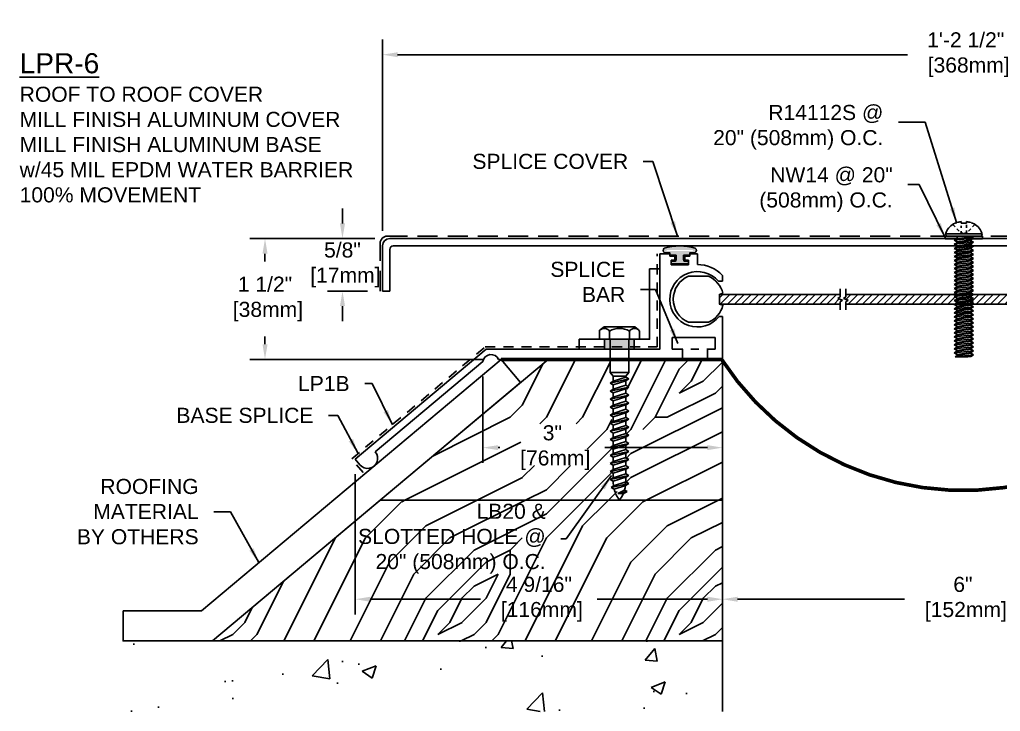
# Model space of a CAD drawing. Header units: inches. Extents: x -3.3 to 46.7, y 2.5 to 11.1.
# Drawn here: x -3.3 to 8.89, y 2.5 to 11.1 of the extents above; entities that cross this region are included whole.
import ezdxf

# ---------------------------------------------------------------- set-up
doc = ezdxf.new("R2010")
doc.units = ezdxf.units.IN
doc.header["$MEASUREMENT"] = 0
doc.linetypes.add('DASHED2', pattern=[0.375, 0.25, -0.125])
for name, color, linetype in [('ANCHORS', 4, 'Continuous'), ('CONDITIONS', 1, 'Continuous'), ('DIMENSIONS', 3, 'Continuous'), ('FILLERS', 2, 'Continuous'), ('METALS', 7, 'Continuous'), ('TEXT', 2, 'Continuous')]:
    doc.layers.add(name, color=color, linetype=linetype)
doc.styles.add('ARIAL', font='arial.ttf')
doc.dimstyles.new('Arial', dxfattribs={"dimtxt": 0.1875, "dimasz": 0.1875, "dimexe": 0.1875, "dimexo": 0.1875, "dimgap": 0.1875, "dimtad": 0, "dimtih": 1, "dimtoh": 1, "dimdec": 4, "dimzin": 3, "dimdsep": 46, "dimlunit": 4, "dimtxsty": 'ARIAL', "dimcen": 0.125, "dimadec": 0, "dimazin": 0, "dimtfac": 1, "dimtdec": 4, "dimtofl": 0, "dimtmove": 0, "dimatfit": 3, "dimfxl": 0, "dimfrac": 2, "dimtolj": 1, "dimtzin": 0, "dimarcsym": 0})
pattern_1 = [(0, (-1.4, 0.15), (3, 3), [0.15, -2.85]), (90, (-0.2, 1.2), (-3, 3), [0.3, -2.7]), (45, (-0.8, 0.9), (3e-16, 3), [0.2121, -0.6363, 0.2121, -0.4242, 1.485, -1.27294]), (45, (-1.55, 0), (3e-16, 3), [0.21213, -0.42426, 0.21213, -3.39412]), (45, (-0.5, 0.3), (3e-16, 3), [0.2121, -4.0305]), (45, (-0.2, 0.15), (3e-16, 3), [0.2121, -4.0305]), (45, (-0.65, 0.45), (3e-16, 3), [0.2121, -4.0305]), (45, (-0.8, 0.6), (3e-16, 3), [0.42426, -3.8184]), (45, (-0.05, 2.85), (3e-16, 3), [0.4243, -3.8184]), (45, (-1.1, 0.75), (3e-16, 3), [0.8485, -3.3941]), (45, (-1.25, 0.9), (3e-16, 3), [0.8485, -3.3941]), (45, (0.7, 1.8), (3e-16, 3), [0.8485, -3.3941]), (45, (-1.4, 1.2), (3e-16, 3), [0.6364, -3.60624]), (45, (-2, 1.65), (3e-16, 3), [0.6364, -3.60624]), (45, (-1.7, 1.35), (3e-16, 3), [0.6364, -3.60624]), (45, (0.25, 2.25), (3e-16, 3), [1.0607, -3.182]), (45, (-0.05, 2.4), (3e-16, 3), [1.06066, -3.182]), (45, (0.25, 1.65), (3e-16, 3), [1.4849, -2.7577]), (26.565, (-1.1, 0.45), (3, 1e-09), [0.3354, -6.3728]), (26.565, (-0.5, 1.35), (3, 1e-09), [0.3354, -6.3728]), (26.565, (-0.65, 1.05), (3, 1e-09), [0.3354, -6.3728]), (26.565, (-1.25, 0.15), (3, 1e-09), [0.6708, -6.0374]), (26.565, (-0.65, 1.5), (3, 1e-09), [1.00623, -5.702]), (26.565, (-0.95, 1.65), (3, 1e-09), [1.34164, -5.36656]), (26.565, (-1.25, 1.8), (3, 1e-09), [1.34164, -5.36656]), (26.565, (-1.7, 2.7), (3, 1e-09), [1.34164, -5.36656]), (26.565, (-1.7, 2.4), (3, 1e-09), [1.67705, -5.03115]), (26.565, (-1.55, 2.1), (3, 1e-09), [1.67705, -5.03115]), (63.435, (-0.5, 0.9), (2e-10, 3), [0.3354, -6.3728]), (63.435, (-0.95, 0.6), (2e-10, 3), [0.3354, -6.3728]), (63.435, (-1.4, 0.15), (2e-10, 3), [0.6708, -6.0374]), (63.435, (-0.5, 0.6), (2e-10, 3), [0.6708, -6.0374]), (63.435, (-1.7, 0), (2e-10, 3), [1.00623, -5.702]), (63.435, (-2, 0), (2e-10, 3), [1.34164, -5.36656]), (63.435, (0.7, 0.15), (2e-10, 3), [1.34164, -5.36656]), (63.435, (-0.35, 0.45), (2e-10, 3), [1.34164, -5.36656]), (63.435, (0.25, 0.15), (2e-10, 3), [1.67705, -5.03115]), (63.435, (-0.05, 0.3), (2e-10, 3), [1.67705, -5.03115])]

# ---------------------------------------------------------------- blocks, each defined once
blk = doc.blocks.new('*D0')
at = {"layer": 'Defpoints', "color": 0}
for p in [(1.304, 8.374), (-0.247, 6.872), (2.657, 6.872)]:
    blk.add_point(p, dxfattribs=at)
at = {"layer": 'DIMENSIONS', "color": 0, "lineweight": -2}
for p, q in [((1.117, 8.374), (-0.434, 8.374)), ((-0.247, 8.186), (-0.247, 8.088)), ((-0.247, 7.06), (-0.247, 7.157)), ((2.47, 6.872), (-0.434, 6.872))]:
    blk.add_line(p, q, dxfattribs=at)
at = {"layer": 'DIMENSIONS', "color": 0}
for points in [[(-0.278, 8.186), (-0.215, 8.186), (-0.247, 8.374)], [(-0.278, 7.06), (-0.215, 7.06), (-0.247, 6.872)]]:
    blk.add_solid(points, dxfattribs=at)
at = {"layer": 'DIMENSIONS', "color": 0, "insert": (-0.247, 7.622), "char_height": 0.1875, "attachment_point": 5, "style": 'ARIAL'}
blk.add_mtext('\\A1;1 1/2"\\P [38mm]', dxfattribs=at)
blk = doc.blocks.new('*D1')
at = {"layer": 'Defpoints', "color": 0}
for p in [(1.304, 8.374), (0.716, 7.721), (1.214, 7.721)]:
    blk.add_point(p, dxfattribs=at)
at = {"layer": 'DIMENSIONS', "color": 0, "lineweight": -2}
for p, q in [((0.716, 8.561), (0.716, 8.749)), ((1.117, 8.374), (0.529, 8.374)), ((1.027, 7.721), (0.529, 7.721)), ((0.716, 7.534), (0.716, 7.346))]:
    blk.add_line(p, q, dxfattribs=at)
at = {"layer": 'DIMENSIONS', "color": 0}
for points in [[(0.685, 8.561), (0.748, 8.561), (0.716, 8.374)], [(0.685, 7.534), (0.748, 7.534), (0.716, 7.721)]]:
    blk.add_solid(points, dxfattribs=at)
at = {"layer": 'DIMENSIONS', "color": 0, "insert": (0.716, 8.047), "char_height": 0.1875, "attachment_point": 5, "style": 'ARIAL'}
blk.add_mtext('\\A1;5/8"\\P [17mm]', dxfattribs=at)
blk = doc.blocks.new('*D2')
at = {"layer": 'Defpoints', "color": 0}
for p in [(11.441, 3.891), (5.441, 3.54), (11.441, 3.54)]:
    blk.add_point(p, dxfattribs=at)
at = {"layer": 'DIMENSIONS', "color": 0, "lineweight": -2}
for p, q in [((5.441, 3.728), (5.441, 4.078)), ((11.441, 3.728), (11.441, 4.078)), ((5.628, 3.891), (7.704, 3.891)), ((11.253, 3.891), (9.154, 3.891))]:
    blk.add_line(p, q, dxfattribs=at)
at = {"layer": 'DIMENSIONS', "color": 0}
for points in [[(5.628, 3.922), (5.628, 3.859), (5.441, 3.891)], [(11.253, 3.922), (11.253, 3.859), (11.441, 3.891)]]:
    blk.add_solid(points, dxfattribs=at)
at = {"layer": 'DIMENSIONS', "color": 0, "insert": (8.429, 3.891), "char_height": 0.1875, "attachment_point": 5, "style": 'ARIAL'}
blk.add_mtext('\\A1;6"\\P [152mm]', dxfattribs=at)
blk = doc.blocks.new('NW14')
blk.add_hatch(color=256).paths.add_polyline_path([(0.2325, -0.03), (0.2325, 0), (-0.2325, 0), (-0.2325, -0.03)])
blk.add_lwpolyline([(-0.2325, -0.03), (0.2325, -0.03), (0.2325, 0), (-0.2325, 0)], close=True)
blk = doc.blocks.new('LB20')
for p, q in [((-0.19, 0.156), (-0.238, 0.116)), ((-0.19, 0.156), (0.19, 0.156)), ((0.19, 0.156), (0.238, 0.116)), ((-0.25, 0.102), (-0.25, 0)), ((-0.25, 0), (0.25, 0)), ((-0.125, 0), (-0.125, 0.102)), ((-0.117, -0.412), (-0.117, 0)), ((0.117, -0.412), (0.117, 0)), ((0.125, 0), (0.125, 0.102)), ((0.25, 0.102), (0.25, 0)), ((-0.078, -0.458), (-0.117, -0.412)), ((0.117, -0.412), (-0.117, -0.412)), ((-0.078, -0.521), (-0.078, -0.458)), ((-0.078, -0.458), (0.078, -0.458)), ((-0.078, -0.521), (0.078, -0.471)), ((0.078, -0.458), (0.117, -0.412)), ((0.078, -0.471), (0.078, -0.458)), ((0.117, -0.494), (0.078, -0.471)), ((0.117, -0.494), (-0.117, -0.544)), ((-0.117, -0.544), (-0.078, -0.521)), ((-0.117, -0.544), (-0.078, -0.566)), ((0.117, -0.594), (-0.117, -0.644)), ((-0.078, -0.566), (0.078, -0.516)), ((-0.078, -0.621), (-0.078, -0.566)), ((-0.078, -0.621), (0.078, -0.571)), ((0.117, -0.494), (0.078, -0.516)), ((0.078, -0.571), (0.078, -0.516)), ((0.117, -0.594), (0.078, -0.571)), ((0.117, -0.594), (0.078, -0.616)), ((-0.117, -0.644), (-0.078, -0.621)), ((-0.117, -0.644), (-0.078, -0.666)), ((0.117, -0.694), (-0.117, -0.744)), ((-0.117, -0.744), (-0.078, -0.721)), ((-0.078, -0.666), (0.078, -0.616)), ((-0.078, -0.721), (-0.078, -0.666)), ((-0.078, -0.721), (0.078, -0.671)), ((-0.078, -0.766), (0.078, -0.716)), ((0.078, -0.671), (0.078, -0.616)), ((0.117, -0.694), (0.078, -0.671)), ((0.117, -0.694), (0.078, -0.716)), ((0.078, -0.771), (0.078, -0.716)), ((-0.117, -0.744), (-0.078, -0.766)), ((0.117, -0.794), (-0.117, -0.844)), ((-0.117, -0.844), (-0.078, -0.821)), ((-0.117, -0.844), (-0.078, -0.866)), ((-0.078, -0.821), (-0.078, -0.766)), ((-0.078, -0.821), (0.078, -0.771)), ((-0.078, -0.866), (0.078, -0.816)), ((0.117, -0.794), (0.078, -0.771)), ((0.117, -0.794), (0.078, -0.816)), ((0.078, -0.871), (0.078, -0.816)), ((0.117, -0.894), (-0.117, -0.944)), ((-0.117, -0.944), (-0.078, -0.921)), ((-0.117, -0.944), (-0.078, -0.966)), ((-0.078, -0.921), (-0.078, -0.866)), ((-0.078, -0.921), (0.078, -0.871)), ((-0.078, -0.966), (0.078, -0.916)), ((-0.078, -1.021), (-0.078, -0.966)), ((-0.078, -1.021), (0.078, -0.971)), ((0.117, -0.894), (0.078, -0.871)), ((0.117, -0.894), (0.078, -0.916)), ((0.078, -0.971), (0.078, -0.916)), ((0.117, -0.994), (0.078, -0.971)), ((0.117, -0.994), (-0.117, -1.044)), ((-0.117, -1.044), (-0.078, -1.021)), ((-0.117, -1.044), (-0.078, -1.066)), ((0.117, -1.094), (-0.117, -1.144)), ((-0.078, -1.066), (0.078, -1.016)), ((-0.078, -1.121), (-0.078, -1.066)), ((-0.078, -1.121), (0.078, -1.071)), ((0.117, -0.994), (0.078, -1.016)), ((0.078, -1.071), (0.078, -1.016)), ((0.117, -1.094), (0.078, -1.071)), ((0.117, -1.094), (0.078, -1.116)), ((-0.117, -1.144), (-0.078, -1.121)), ((-0.117, -1.144), (-0.078, -1.166)), ((0.117, -1.194), (-0.117, -1.244)), ((-0.078, -1.166), (0.078, -1.116)), ((-0.078, -1.221), (-0.078, -1.166)), ((-0.078, -1.221), (0.078, -1.171)), ((-0.078, -1.266), (0.078, -1.216)), ((0.078, -1.171), (0.078, -1.116)), ((0.117, -1.194), (0.078, -1.171)), ((0.117, -1.194), (0.078, -1.216)), ((0.078, -1.271), (0.078, -1.216)), ((-0.117, -1.244), (-0.078, -1.221)), ((-0.117, -1.244), (-0.078, -1.266)), ((0.117, -1.294), (-0.117, -1.344)), ((-0.117, -1.344), (-0.078, -1.321)), ((-0.078, -1.321), (-0.078, -1.266)), ((-0.078, -1.321), (0.078, -1.271)), ((-0.078, -1.366), (0.078, -1.316)), ((0.117, -1.294), (0.078, -1.271)), ((0.117, -1.294), (0.078, -1.316)), ((0.078, -1.371), (0.078, -1.316)), ((-0.117, -1.344), (-0.078, -1.366)), ((0.117, -1.394), (-0.117, -1.444)), ((-0.117, -1.444), (-0.078, -1.421)), ((-0.117, -1.444), (-0.078, -1.466)), ((-0.078, -1.421), (-0.078, -1.366)), ((-0.078, -1.421), (0.078, -1.371)), ((-0.078, -1.466), (0.078, -1.416)), ((0.117, -1.394), (0.078, -1.371)), ((0.117, -1.394), (0.078, -1.416)), ((0.078, -1.471), (0.078, -1.416)), ((0.117, -1.494), (-0.117, -1.544)), ((-0.117, -1.544), (-0.078, -1.521)), ((-0.117, -1.544), (-0.078, -1.566)), ((-0.078, -1.521), (-0.078, -1.466)), ((-0.078, -1.521), (0.078, -1.471)), ((-0.078, -1.566), (0.078, -1.516)), ((-0.078, -1.621), (-0.078, -1.566)), ((-0.078, -1.621), (0.078, -1.571)), ((0.117, -1.494), (0.078, -1.471)), ((0.117, -1.494), (0.078, -1.516)), ((0.078, -1.571), (0.078, -1.516)), ((0.117, -1.594), (0.078, -1.571)), ((0.117, -1.594), (-0.117, -1.644)), ((-0.117, -1.644), (-0.078, -1.621)), ((-0.117, -1.644), (-0.078, -1.666)), ((0.117, -1.694), (-0.117, -1.744)), ((-0.078, -1.666), (0.078, -1.616)), ((-0.078, -1.721), (-0.078, -1.666)), ((-0.078, -1.721), (0.078, -1.671)), ((0.117, -1.594), (0.078, -1.616)), ((0.078, -1.671), (0.078, -1.616)), ((0.117, -1.694), (0.078, -1.671)), ((0.117, -1.694), (0.078, -1.716)), ((-0.117, -1.744), (-0.078, -1.721)), ((-0.117, -1.744), (-0.078, -1.766)), ((0.117, -1.794), (-0.105, -1.844)), ((-0.105, -1.844), (-0.074, -1.823)), ((-0.078, -1.766), (0.078, -1.716)), ((-0.074, -1.823), (0.078, -1.771)), ((-0.066, -1.862), (0.075, -1.817)), ((0.117, -1.794), (0.075, -1.817)), ((0.078, -1.766), (0.078, -1.716)), ((0.117, -1.794), (0.078, -1.771)), ((-0.105, -1.844), (-0.066, -1.862)), ((-0.022, -1.918), (0.063, -1.874)), ((0.096, -1.893), (-0.022, -1.918)), ((-0.022, -1.918), (0.047, -1.92)), ((0.096, -1.893), (0.047, -1.92)), ((0.096, -1.893), (0.063, -1.874))]:
    blk.add_line(p, q)
for centre, radius, start, end in [((-0.188, 0.057), 0.077, 35.7751, 144.2249), ((0, -0.126), 0.26, 61.2813, 118.7187), ((0.187, 0.057), 0.077, 35.7751, 144.2249), ((0.311, -1.766), 0.389, 180, 188.3837), ((-0.311, -1.766), 0.389, 343.9655, 352.4485), ((-0.311, -1.766), 0.389, 359.2771, 0), ((0.311, -1.766), 0.389, 194.3207, 216.9667), ((-0.311, -1.766), 0.389, 323.0333, 336.7752)]:
    blk.add_arc(centre, radius, start, end)
blk = doc.blocks.new('A$CD336')
for p, q in [((3.921, 2.673), (3.796, 2.673)), ((3.796, 2.673), (3.796, 1.485)), ((3.921, 2.673), (3.921, 2.642)), ((3.983, 2.642), (3.921, 2.642)), ((3.983, 2.595), (3.937, 2.595)), ((3.937, 2.595), (3.937, 2.533)), ((3.983, 2.642), (3.983, 2.595)), ((4.108, 2.642), (4.108, 2.595)), ((4.171, 2.642), (4.108, 2.642)), ((4.155, 2.595), (4.108, 2.595)), ((4.155, 2.595), (4.155, 2.533)), ((4.171, 2.673), (4.171, 2.642)), ((4.265, 2.673), (4.171, 2.673)), ((4.265, 2.538), (4.265, 2.673)), ((4.155, 2.533), (3.937, 2.533)), ((4.527, 2.33), (4.577, 2.33)), ((4.577, 2.33), (4.577, 2.404)), ((4.534, 1.893), (4.577, 1.893)), ((4.577, 1.36), (4.577, 1.893)), ((3.953, 1.485), (3.953, 1.63)), ((3.953, 1.63), (4.484, 1.63)), ((4.484, 1.485), (4.484, 1.63)), ((0.011, 0.119), (1.639, 1.485)), ((1.639, 1.485), (3.796, 1.485)), ((3.953, 1.485), (4.078, 1.485)), ((4.078, 1.36), (4.078, 1.485)), ((4.389, 1.485), (4.484, 1.485)), ((4.389, 1.36), (4.389, 1.485)), ((1.794, 1.36), (4.078, 1.36)), ((4.389, 1.36), (4.577, 1.36)), ((0.26, 0.21), (1.598, 1.333)), ((0.011, 0.119), (0.069, 0.05))]:
    blk.add_line(p, q)
for centre, radius, start, end in [((4.265, 2.107), 0.344, 40.4102, 321.5309), ((4.265, 2.107), 0.431, 43.6228, 90), ((1.7, 1.317), 0.103, 24.6753, 170.7749), ((0.165, 0.13), 0.125, 220, 40)]:
    blk.add_arc(centre, radius, start, end)
blk = doc.blocks.new('LP1B')
blk.add_blockref('A$CD336', (-4.265, -2.107))
blk = doc.blocks.new('SA18')
blk.add_lwpolyline([(-1, 0.125), (-0.125, 0.125), (-0.125, 1), (0, 1), (0, 0), (-1, 0)], close=True)
blk = doc.blocks.new('*D8')
at = {"layer": 'Defpoints', "color": 0}
for p in [(0.875, 5.631), (5.441, 4.21), (5.441, 3.891)]:
    blk.add_point(p, dxfattribs=at)
at = {"layer": 'DIMENSIONS', "color": 0, "lineweight": -2}
for p, q in [((0.875, 5.444), (0.875, 3.703)), ((5.441, 4.022), (5.441, 3.703)), ((1.062, 3.891), (2.433, 3.891)), ((5.253, 3.891), (3.883, 3.891))]:
    blk.add_line(p, q, dxfattribs=at)
at = {"layer": 'DIMENSIONS', "color": 0}
for points in [[(1.062, 3.922), (1.062, 3.859), (0.875, 3.891)], [(5.253, 3.922), (5.253, 3.859), (5.441, 3.891)]]:
    blk.add_solid(points, dxfattribs=at)
at = {"layer": 'DIMENSIONS', "color": 0, "insert": (3.158, 3.891), "char_height": 0.1875, "attachment_point": 5, "style": 'ARIAL'}
blk.add_mtext('\\A1;4 9/16"\\P [116mm]', dxfattribs=at)
blk = doc.blocks.new('*D11')
at = {"layer": 'Defpoints', "color": 0}
for p in [(2.462, 6.846), (5.441, 6.872), (5.441, 5.775)]:
    blk.add_point(p, dxfattribs=at)
at = {"layer": 'DIMENSIONS', "color": 0, "lineweight": -2}
for p, q in [((2.462, 6.658), (2.462, 5.588)), ((5.441, 6.685), (5.441, 5.588)), ((2.65, 5.775), (2.673, 5.775)), ((5.253, 5.775), (3.977, 5.775))]:
    blk.add_line(p, q, dxfattribs=at)
at = {"layer": 'DIMENSIONS', "color": 0}
for points in [[(2.65, 5.806), (2.65, 5.744), (2.462, 5.775)], [(5.253, 5.806), (5.253, 5.744), (5.441, 5.775)]]:
    blk.add_solid(points, dxfattribs=at)
at = {"layer": 'DIMENSIONS', "color": 0, "insert": (3.325, 5.775), "char_height": 0.1875, "attachment_point": 5, "style": 'ARIAL'}
blk.add_mtext('\\A1;3"\\P [76mm]', dxfattribs=at)
blk = doc.blocks.new('V3RforCM')
h = blk.add_hatch(color=256)
h.paths.add_polyline_path([(6.209, 8.255, 0.579646), (6.213, 8.198), (6.276, 8.198), (6.276, 8.167), (6.355, 8.167), (6.355, 8.12), (6.349, 8.094), (6.294, 8.094), (6.294, 8.059), (6.509, 8.059), (6.509, 8.094), (6.454, 8.094), (6.448, 8.12), (6.448, 8.167), (6.526, 8.167), (6.526, 8.198), (6.59, 8.198, 0.579646), (6.594, 8.255, 0.144656)])
edge = h.paths.add_edge_path(flags=16)
edge.add_spline(control_points=[(6.246, 8.22), (6.245, 8.22), (6.2, 8.241), (6.298, 8.232), (6.401, 8.233)], knot_values=[0.028497, 0.028497, 0.028497, 0.028497, 0.032831, 0.201023, 0.201023, 0.201023, 0.201023], degree=3, periodic=0)
edge.add_spline(control_points=[(6.401, 8.233), (6.505, 8.232), (6.603, 8.241), (6.558, 8.22), (6.557, 8.22)], knot_values=[0.028497, 0.028497, 0.028497, 0.028497, 0.196688, 0.201023, 0.201023, 0.201023, 0.201023], degree=3, periodic=0)
edge.add_line((6.557, 8.22), (6.246, 8.22))
blk.add_lwpolyline([(6.594, 8.255, 0.144656), (6.209, 8.255, 0.579646), (6.213, 8.198), (6.276, 8.198), (6.276, 8.167), (6.355, 8.167), (6.355, 8.12), (6.349, 8.094), (6.294, 8.094), (6.294, 8.059), (6.509, 8.059), (6.509, 8.094), (6.454, 8.094), (6.448, 8.12), (6.448, 8.167), (6.526, 8.167), (6.526, 8.198), (6.59, 8.198, 0.579646)], format="xyb", close=True)
blk = doc.blocks.new('*D13')
at = {"layer": 'Defpoints', "color": 0}
for p in [(15.714, 10.659), (1.214, 8.284), (15.714, 8.284)]:
    blk.add_point(p, dxfattribs=at)
at = {"layer": 'DIMENSIONS', "color": 0, "lineweight": -2}
for p, q in [((1.214, 8.471), (1.214, 10.847)), ((15.714, 8.471), (15.714, 10.847)), ((1.402, 10.659), (7.739, 10.659)), ((15.527, 10.659), (9.189, 10.659))]:
    blk.add_line(p, q, dxfattribs=at)
at = {"layer": 'DIMENSIONS', "color": 0}
for points in [[(1.402, 10.69), (1.402, 10.628), (1.214, 10.659)], [(15.527, 10.69), (15.527, 10.628), (15.714, 10.659)]]:
    blk.add_solid(points, dxfattribs=at)
at = {"layer": 'DIMENSIONS', "color": 0, "insert": (8.464, 10.659), "char_height": 0.1875, "attachment_point": 5, "style": 'ARIAL'}
blk.add_mtext('\\A1;1\'-2 1/2"\\P [368mm]', dxfattribs=at)
blk = doc.blocks.new('SB14')
h = blk.add_hatch()
h.set_pattern_fill('ANSI31', color=256, scale=0.5, style=0)
h.set_pattern_definition([(45, (-7.127145, -14.1733), (-0.04419417, 0.04419417), [])])
h.paths.add_polyline_path([(6.805, -0.06), (6.805, 0.06), (4.919, 0.06), (4.919, 0.03), (4.89, 0.011), (4.947, -0.011), (4.919, -0.03), (4.919, -0.06)])
h.paths.add_polyline_path([(4.849, -0.06), (4.849, -0.03), (4.877, -0.011), (4.82, 0.011), (4.849, 0.03), (4.849, 0.06), (1.832, 0.06), (1.832, 0.03), (1.803, 0.011), (1.86, -0.011), (1.832, -0.03), (1.832, -0.06)])
h.paths.add_polyline_path([(1.762, -0.06), (1.762, -0.03), (1.79, -0.011), (1.733, 0.011), (1.762, 0.03), (1.762, 0.06), (0.262, 0.06), (0.262, -0.06)])
for p, q in [((1.762, 0.13), (1.762, 0.03)), ((1.832, 0.13), (1.832, 0.03)), ((4.849, 0.13), (4.849, 0.03)), ((4.919, 0.13), (4.919, 0.03)), ((1.762, 0.03), (1.733, 0.011)), ((1.79, -0.011), (1.733, 0.011)), ((1.832, 0.03), (1.803, 0.011)), ((1.86, -0.011), (1.803, 0.011)), ((4.849, 0.03), (4.82, 0.011)), ((4.877, -0.011), (4.82, 0.011)), ((4.919, 0.03), (4.89, 0.011)), ((4.947, -0.011), (4.89, 0.011)), ((1.762, -0.03), (1.79, -0.011)), ((1.762, -0.03), (1.762, -0.13)), ((1.832, -0.03), (1.86, -0.011)), ((1.832, -0.03), (1.832, -0.13)), ((4.849, -0.03), (4.877, -0.011)), ((4.849, -0.03), (4.849, -0.13)), ((4.919, -0.03), (4.947, -0.011)), ((4.919, -0.03), (4.919, -0.13))]:
    blk.add_line(p, q)
for points in [[(0.304, 0.074, 0.233897), (0.125, 0.286), (-0.125, 0.286, 0.654654), (-0.125, -0.286), (0.125, -0.286, 0.233897), (0.304, -0.074), (0.262, -0.06), (0.262, 0.06)], [(6.805, 0.074), (6.296, 0.074, -0.233897), (6.475, 0.286), (6.725, 0.286, -0.654654), (6.725, -0.286), (6.475, -0.286, -0.233897), (6.296, -0.074), (6.805, -0.074)]]:
    blk.add_lwpolyline(points, format="xyb", close=True)
for points in [[(0.262, 0.06), (1.762, 0.06)], [(1.832, 0.06), (4.849, 0.06)], [(4.919, 0.06), (6.805, 0.06), (6.805, -0.06), (4.919, -0.06)], [(1.762, -0.06), (0.262, -0.06)], [(4.849, -0.06), (1.832, -0.06)]]:
    blk.add_lwpolyline(points)
blk = doc.blocks.new('R14112')
for p, q in [((-0.109, 0.116), (-0.133, 0.141)), ((-0.034, 0.161), (-0.034, 0.182)), ((-0.034, 0.161), (0.034, 0.161)), ((-0.034, 0.103), (-0.034, 0.131)), ((0.034, 0.161), (0.034, 0.182)), ((0.034, 0.106), (0.034, 0.142)), ((0.109, 0.116), (0.133, 0.141)), ((-0.226, 0.031), (0.226, 0.031)), ((-0.226, 0.031), (-0.22, 0)), ((-0.22, 0), (0.22, 0)), ((-0.057, 0.062), (-0.086, 0.092)), ((-0.085, 0), (-0.085, -0.03)), ((-0.034, 0.038), (-0.042, 0.046)), ((-0.034, 0.038), (-0.034, 0.065)), ((-0.034, 0.038), (-0.01, 0.038)), ((0.01, 0.038), (0.034, 0.038)), ((0.034, 0.038), (0.034, 0.073)), ((0.034, 0.038), (0.042, 0.046)), ((0.057, 0.062), (0.086, 0.092)), ((0.085, 0), (0.085, -0.005)), ((0.226, 0.031), (0.22, 0)), ((-0.119, -0.05), (0.119, -0.025)), ((-0.119, -0.05), (-0.085, -0.03)), ((-0.119, -0.05), (-0.085, -0.07)), ((-0.119, -0.1), (0.119, -0.075)), ((-0.119, -0.1), (-0.085, -0.08)), ((-0.119, -0.1), (-0.085, -0.12)), ((-0.085, -0.03), (0.085, -0.005)), ((-0.085, -0.07), (0.085, -0.045)), ((-0.085, -0.08), (0.085, -0.055)), ((-0.085, -0.07), (-0.085, -0.08)), ((-0.085, -0.12), (0.085, -0.095)), ((-0.085, -0.13), (0.085, -0.105)), ((-0.085, -0.12), (-0.085, -0.13)), ((0.119, -0.025), (0.085, -0.005)), ((0.119, -0.025), (0.085, -0.045)), ((0.085, -0.045), (0.085, -0.055)), ((0.119, -0.075), (0.085, -0.055)), ((0.119, -0.075), (0.085, -0.095)), ((0.085, -0.095), (0.085, -0.105)), ((0.119, -0.125), (0.085, -0.105)), ((-0.119, -0.15), (0.119, -0.125)), ((-0.119, -0.15), (-0.085, -0.13)), ((-0.119, -0.15), (-0.085, -0.17)), ((-0.119, -0.2), (0.119, -0.175)), ((-0.119, -0.2), (-0.085, -0.18)), ((-0.119, -0.2), (-0.085, -0.22)), ((-0.119, -0.25), (0.119, -0.225)), ((-0.119, -0.25), (-0.085, -0.23)), ((-0.085, -0.17), (0.085, -0.145)), ((-0.085, -0.18), (0.085, -0.155)), ((-0.085, -0.17), (-0.085, -0.18)), ((-0.085, -0.22), (0.085, -0.195)), ((-0.085, -0.23), (0.085, -0.205)), ((-0.085, -0.22), (-0.085, -0.23)), ((0.119, -0.125), (0.085, -0.145)), ((0.085, -0.145), (0.085, -0.155)), ((0.119, -0.175), (0.085, -0.155)), ((0.119, -0.175), (0.085, -0.195)), ((0.085, -0.195), (0.085, -0.205)), ((0.119, -0.225), (0.085, -0.205)), ((0.119, -0.225), (0.085, -0.245)), ((-0.119, -0.25), (-0.085, -0.27)), ((-0.119, -0.3), (0.119, -0.275)), ((-0.119, -0.3), (-0.085, -0.28)), ((-0.119, -0.3), (-0.085, -0.32)), ((-0.119, -0.35), (0.119, -0.325)), ((-0.119, -0.35), (-0.085, -0.33)), ((-0.119, -0.35), (-0.085, -0.37)), ((-0.085, -0.27), (0.085, -0.245)), ((-0.085, -0.28), (0.085, -0.255)), ((-0.085, -0.27), (-0.085, -0.28)), ((-0.085, -0.32), (0.085, -0.295)), ((-0.085, -0.33), (0.085, -0.305)), ((-0.085, -0.32), (-0.085, -0.33)), ((-0.085, -0.37), (0.085, -0.345)), ((-0.085, -0.38), (0.085, -0.355)), ((0.085, -0.245), (0.085, -0.255)), ((0.119, -0.275), (0.085, -0.255)), ((0.119, -0.275), (0.085, -0.295)), ((0.085, -0.295), (0.085, -0.305)), ((0.119, -0.325), (0.085, -0.305)), ((0.119, -0.325), (0.085, -0.345)), ((0.085, -0.345), (0.085, -0.355)), ((0.119, -0.375), (0.085, -0.355)), ((-0.119, -0.4), (0.119, -0.375)), ((-0.119, -0.4), (-0.085, -0.38)), ((-0.119, -0.4), (-0.085, -0.42)), ((-0.119, -0.45), (0.119, -0.425)), ((-0.119, -0.45), (-0.085, -0.43)), ((-0.119, -0.45), (-0.085, -0.47)), ((-0.119, -0.5), (0.119, -0.475)), ((-0.119, -0.5), (-0.085, -0.48)), ((-0.085, -0.37), (-0.085, -0.38)), ((-0.085, -0.42), (0.085, -0.395)), ((-0.085, -0.43), (0.085, -0.405)), ((-0.085, -0.42), (-0.085, -0.43)), ((-0.085, -0.47), (0.085, -0.445)), ((-0.085, -0.48), (0.085, -0.455)), ((-0.085, -0.47), (-0.085, -0.48)), ((0.119, -0.375), (0.085, -0.395)), ((0.085, -0.395), (0.085, -0.405)), ((0.119, -0.425), (0.085, -0.405)), ((0.119, -0.425), (0.085, -0.445)), ((0.085, -0.445), (0.085, -0.455)), ((0.119, -0.475), (0.085, -0.455)), ((0.119, -0.475), (0.085, -0.495)), ((-0.119, -0.5), (-0.085, -0.52)), ((-0.119, -0.55), (0.119, -0.525)), ((-0.119, -0.55), (-0.085, -0.53)), ((-0.119, -0.55), (-0.085, -0.57)), ((-0.119, -0.6), (0.119, -0.575)), ((-0.119, -0.6), (-0.085, -0.58)), ((-0.119, -0.6), (-0.085, -0.62)), ((-0.085, -0.52), (0.085, -0.495)), ((-0.085, -0.53), (0.085, -0.505)), ((-0.085, -0.52), (-0.085, -0.53)), ((-0.085, -0.57), (0.085, -0.545)), ((-0.085, -0.58), (0.085, -0.555)), ((-0.085, -0.57), (-0.085, -0.58)), ((-0.085, -0.62), (0.085, -0.595)), ((-0.085, -0.63), (0.085, -0.605)), ((0.085, -0.495), (0.085, -0.505)), ((0.119, -0.525), (0.085, -0.505)), ((0.119, -0.525), (0.085, -0.545)), ((0.085, -0.545), (0.085, -0.555)), ((0.119, -0.575), (0.085, -0.555)), ((0.119, -0.575), (0.085, -0.595)), ((0.085, -0.595), (0.085, -0.605)), ((0.119, -0.625), (0.085, -0.605)), ((-0.119, -0.65), (0.119, -0.625)), ((-0.119, -0.65), (-0.085, -0.63)), ((-0.119, -0.65), (-0.085, -0.67)), ((-0.119, -0.7), (0.119, -0.675)), ((-0.119, -0.7), (-0.085, -0.68)), ((-0.119, -0.7), (-0.085, -0.72)), ((-0.119, -0.75), (0.119, -0.725)), ((-0.119, -0.75), (-0.085, -0.73)), ((-0.085, -0.62), (-0.085, -0.63)), ((-0.085, -0.67), (0.085, -0.645)), ((-0.085, -0.68), (0.085, -0.655)), ((-0.085, -0.67), (-0.085, -0.68)), ((-0.085, -0.72), (0.085, -0.695)), ((-0.085, -0.73), (0.085, -0.705)), ((-0.085, -0.72), (-0.085, -0.73)), ((0.119, -0.625), (0.085, -0.645)), ((0.085, -0.645), (0.085, -0.655)), ((0.119, -0.675), (0.085, -0.655)), ((0.119, -0.675), (0.085, -0.695)), ((0.085, -0.695), (0.085, -0.705)), ((0.119, -0.725), (0.085, -0.705)), ((0.119, -0.725), (0.085, -0.745)), ((-0.119, -0.75), (-0.085, -0.77)), ((-0.119, -0.8), (0.119, -0.775)), ((-0.119, -0.8), (-0.085, -0.78)), ((-0.119, -0.8), (-0.085, -0.82)), ((-0.119, -0.85), (0.119, -0.825)), ((-0.119, -0.85), (-0.085, -0.83)), ((-0.119, -0.85), (-0.085, -0.87)), ((-0.085, -0.77), (0.085, -0.745)), ((-0.085, -0.78), (0.085, -0.755)), ((-0.085, -0.77), (-0.085, -0.78)), ((-0.085, -0.82), (0.085, -0.795)), ((-0.085, -0.83), (0.085, -0.805)), ((-0.085, -0.82), (-0.085, -0.83)), ((-0.085, -0.87), (0.085, -0.845)), ((0.085, -0.745), (0.085, -0.755)), ((0.119, -0.775), (0.085, -0.755)), ((0.119, -0.775), (0.085, -0.795)), ((0.085, -0.795), (0.085, -0.805)), ((0.119, -0.825), (0.085, -0.805)), ((0.119, -0.825), (0.085, -0.845)), ((0.085, -0.845), (0.085, -0.855)), ((-0.119, -0.9), (0.119, -0.875)), ((-0.119, -0.9), (-0.085, -0.88)), ((-0.119, -0.9), (-0.085, -0.92)), ((-0.119, -0.95), (0.119, -0.925)), ((-0.119, -0.95), (-0.085, -0.93)), ((-0.119, -0.95), (-0.085, -0.97)), ((-0.119, -1), (0.119, -0.975)), ((-0.085, -0.88), (0.085, -0.855)), ((-0.085, -0.87), (-0.085, -0.88)), ((-0.085, -0.92), (0.085, -0.895)), ((-0.085, -0.93), (0.085, -0.905)), ((-0.085, -0.92), (-0.085, -0.93)), ((-0.085, -0.97), (0.085, -0.945)), ((-0.085, -0.98), (0.085, -0.955)), ((-0.085, -0.97), (-0.085, -0.98)), ((0.119, -0.875), (0.085, -0.855)), ((0.119, -0.875), (0.085, -0.895)), ((0.085, -0.895), (0.085, -0.905)), ((0.119, -0.925), (0.085, -0.905)), ((0.119, -0.925), (0.085, -0.945)), ((0.085, -0.945), (0.085, -0.955)), ((0.119, -0.975), (0.085, -0.955)), ((0.119, -0.975), (0.085, -0.995)), ((-0.119, -1), (-0.085, -0.98)), ((-0.119, -1), (-0.085, -1.02)), ((-0.119, -1.05), (0.119, -1.025)), ((-0.119, -1.05), (-0.085, -1.03)), ((-0.119, -1.05), (-0.085, -1.07)), ((-0.119, -1.1), (0.119, -1.075)), ((-0.119, -1.1), (-0.085, -1.08)), ((-0.085, -1.02), (0.085, -0.995)), ((-0.085, -1.03), (0.085, -1.005)), ((-0.085, -1.02), (-0.085, -1.03)), ((-0.085, -1.07), (0.085, -1.045)), ((-0.085, -1.08), (0.085, -1.055)), ((-0.085, -1.07), (-0.085, -1.08)), ((-0.085, -1.12), (0.085, -1.095)), ((0.085, -0.995), (0.085, -1.005)), ((0.119, -1.025), (0.085, -1.005)), ((0.119, -1.025), (0.085, -1.045)), ((0.085, -1.045), (0.085, -1.055)), ((0.119, -1.075), (0.085, -1.055)), ((0.119, -1.075), (0.085, -1.095)), ((0.085, -1.095), (0.085, -1.105)), ((-0.119, -1.1), (-0.085, -1.12)), ((-0.119, -1.15), (0.119, -1.125)), ((-0.119, -1.15), (-0.085, -1.13)), ((-0.119, -1.15), (-0.085, -1.17)), ((-0.119, -1.2), (0.119, -1.175)), ((-0.119, -1.2), (-0.085, -1.18)), ((-0.119, -1.2), (-0.085, -1.22)), ((-0.085, -1.13), (0.085, -1.105)), ((-0.085, -1.12), (-0.085, -1.13)), ((-0.085, -1.17), (0.085, -1.145)), ((-0.085, -1.18), (0.085, -1.155)), ((-0.085, -1.17), (-0.085, -1.18)), ((-0.085, -1.22), (0.085, -1.195)), ((-0.085, -1.23), (0.085, -1.205)), ((0.119, -1.125), (0.085, -1.105)), ((0.119, -1.125), (0.085, -1.145)), ((0.085, -1.145), (0.085, -1.155)), ((0.119, -1.175), (0.085, -1.155)), ((0.119, -1.175), (0.085, -1.195)), ((0.085, -1.195), (0.085, -1.205)), ((0.119, -1.225), (0.085, -1.205)), ((-0.119, -1.25), (0.119, -1.225)), ((-0.119, -1.25), (-0.085, -1.23)), ((-0.119, -1.25), (-0.085, -1.27)), ((-0.119, -1.3), (0.119, -1.275)), ((-0.119, -1.3), (-0.085, -1.28)), ((-0.119, -1.3), (-0.085, -1.32)), ((-0.119, -1.35), (0.119, -1.325)), ((-0.119, -1.35), (-0.085, -1.33)), ((-0.085, -1.22), (-0.085, -1.23)), ((-0.085, -1.27), (0.085, -1.245)), ((-0.085, -1.28), (0.085, -1.255)), ((-0.085, -1.27), (-0.085, -1.28)), ((-0.085, -1.32), (0.085, -1.295)), ((-0.085, -1.33), (0.085, -1.305)), ((-0.085, -1.32), (-0.085, -1.33)), ((0.119, -1.225), (0.085, -1.245)), ((0.085, -1.245), (0.085, -1.255)), ((0.119, -1.275), (0.085, -1.255)), ((0.119, -1.275), (0.085, -1.295)), ((0.085, -1.295), (0.085, -1.305)), ((0.119, -1.325), (0.085, -1.305)), ((0.119, -1.325), (0.085, -1.345)), ((-0.119, -1.35), (-0.085, -1.37)), ((-0.119, -1.4), (0.119, -1.375)), ((-0.119, -1.4), (-0.085, -1.38)), ((-0.119, -1.4), (-0.085, -1.42)), ((-0.119, -1.45), (0.119, -1.425)), ((-0.119, -1.45), (-0.085, -1.43)), ((-0.119, -1.45), (-0.085, -1.47)), ((-0.085, -1.37), (0.085, -1.345)), ((-0.085, -1.38), (0.085, -1.355)), ((-0.085, -1.37), (-0.085, -1.38)), ((-0.085, -1.42), (0.085, -1.395)), ((-0.085, -1.43), (0.085, -1.405)), ((-0.085, -1.42), (-0.085, -1.43)), ((-0.085, -1.47), (0.085, -1.445)), ((-0.085, -1.48), (0.085, -1.455)), ((0.085, -1.345), (0.085, -1.355)), ((0.119, -1.375), (0.085, -1.355)), ((0.119, -1.375), (0.085, -1.395)), ((0.085, -1.395), (0.085, -1.405)), ((0.119, -1.425), (0.085, -1.405)), ((0.119, -1.425), (0.085, -1.445)), ((0.085, -1.445), (0.085, -1.455)), ((0.119, -1.475), (0.085, -1.455)), ((-0.11, -1.5), (0.119, -1.475)), ((-0.11, -1.5), (-0.085, -1.48)), ((-0.11, -1.5), (0.048, -1.5)), ((-0.085, -1.47), (-0.085, -1.48)), ((0.048, -1.5), (0.085, -1.495)), ((0.119, -1.475), (0.085, -1.495))]:
    blk.add_line(p, q)
for centre, radius, start, end in [((-0.041, -0.02), 0.192, 128.7816, 152.7282), ((-0.016, -0.051), 0.232, 108.4084, 128.7816), ((0, -0.1), 0.284, 96.8718, 108.4084), ((0, -0.1), 0.284, 71.5916, 83.1282), ((0.016, -0.051), 0.232, 51.2184, 71.5916), ((0.041, -0.02), 0.192, 27.2718, 51.2184), ((-0.08, 0), 0.149, 152.7282, 167.9922), ((0.08, 0), 0.149, 12.0078, 27.2718)]:
    blk.add_arc(centre, radius, start, end)

msp = doc.modelspace()

# ---------------------------------------------------------------- hatches: boundary and pattern name
at = {"layer": 'CONDITIONS'}
h = msp.add_hatch(dxfattribs=at)
h.set_pattern_fill('WOODFACE', color=256, scale=3, style=0)
h.set_pattern_definition(pattern_1)
h.paths.add_polyline_path([(4.08143, 6.46101), (4.08143, 6.51591), (4.04237, 6.53846), (4.08143, 6.56101), (4.08143, 6.61591), (4.04237, 6.63846), (4.08143, 6.66101), (4.08143, 6.72423), (4.04237, 6.76988), (4.04237, 6.87219), (3.27146, 6.87219), (1.1859, 5.12219), (5.44056, 5.12219), (5.44056, 6.72641, -0.03639594), (5.42928, 6.87219), (4.27674, 6.87219), (4.27674, 6.76988), (4.23768, 6.72422), (4.23768, 6.71101), (4.27674, 6.68846), (4.23768, 6.66591), (4.23768, 6.61101), (4.27674, 6.58846), (4.23768, 6.56591), (4.23768, 6.51101), (4.27674, 6.48846), (4.23768, 6.46591), (4.23768, 6.41101), (4.27674, 6.38846), (4.23768, 6.36591), (4.23768, 6.31101), (4.27674, 6.28846), (4.23768, 6.26591), (4.23768, 6.21101), (4.27674, 6.18846), (4.23768, 6.16591), (4.23768, 6.11101), (4.27674, 6.08846), (4.23768, 6.06591), (4.23768, 6.01101), (4.27674, 5.98846), (4.23768, 5.96591), (4.23768, 5.91101), (4.27674, 5.88846), (4.23768, 5.86591), (4.23768, 5.81101), (4.27674, 5.78846), (4.23768, 5.76591), (4.23768, 5.71101), (4.27674, 5.68846), (4.23768, 5.66591), (4.23768, 5.61101), (4.27674, 5.58846), (4.23768, 5.56591), (4.23768, 5.51101), (4.27674, 5.48846), (4.23768, 5.46591), (4.23768, 5.41099), (4.27674, 5.38846), (4.23431, 5.36483, -0.03703098), (4.22256, 5.30855), (4.25575, 5.28939), (4.20619, 5.26264, -0.06003224), (4.15956, 5.18219, -0.09913477), (4.09351, 5.31977), (4.05474, 5.33846), (4.08558, 5.35924, -0.03659691), (4.08143, 5.41591), (4.04237, 5.43846), (4.08143, 5.46101), (4.08143, 5.51591), (4.04237, 5.53846), (4.08143, 5.56101), (4.08143, 5.61591), (4.04237, 5.63846), (4.08143, 5.66101), (4.08143, 5.71591), (4.04237, 5.73846), (4.08143, 5.76101), (4.08143, 5.81591), (4.04237, 5.83846), (4.08143, 5.86101), (4.08143, 5.91591), (4.04237, 5.93846), (4.08143, 5.96101), (4.08143, 6.01591), (4.04237, 6.03846), (4.08143, 6.06101), (4.08143, 6.11591), (4.04237, 6.13846), (4.08143, 6.16101), (4.08143, 6.21591), (4.04237, 6.23846), (4.08143, 6.26101), (4.08143, 6.31591), (4.04237, 6.33846), (4.08143, 6.36101), (4.08143, 6.41591), (4.04237, 6.43846)])
h.paths.add_polyline_path([(3.75759, 6.07051), (3.75759, 5.55245), (2.93499, 5.55245), (2.93499, 6.07051)], flags=16)
h.paths.add_polyline_path([(3.06093, 5.97449), (3.58907, 5.97449), (3.58907, 5.57551), (3.06093, 5.57551)], flags=8)
h = msp.add_hatch(dxfattribs=at)
h.set_pattern_fill('WOODFACE', color=256, scale=3, style=0)
h.set_pattern_definition(pattern_1)
h.paths.add_polyline_path([(5.44056, 5.12219), (1.1859, 5.12219), (-0.89967, 3.37219), (5.44056, 3.37219)])
h.paths.add_polyline_path([(2.57339, 3.56264), (3.75889, 3.56264), (3.75889, 4.2635), (2.57339, 4.2635)], flags=24)
h.paths.add_polyline_path([(0.87261, 4.15728), (3.31241, 4.15728), (3.31241, 5.17544), (0.87261, 5.17544)], flags=9)
h = msp.add_hatch(dxfattribs=at)
h.set_pattern_fill('AR-CONC', color=256, scale=0.25, style=0)
h.set_pattern_definition([(50, (-2, 0), (1.79315, -0.15688), [0.1875, -2.0625]), (355, (-2, 0), (-0.34688, 1.8805), [0.15, -1.65]), (100.451, (-1.8506, -0.013), (1.44627, 1.7236), [0.15935, -1.75286]), (46.184, (-2, 0.5), (2.6681, -0.4138), [0.28125, -3.09375]), (96.636, (-1.7777, 0.4655), (2.3367, 2.4353), [0.239, -2.6293]), (351.184, (-2, 0.5), (2.3367, 2.4353), [0.225, -2.475]), (21, (-1.75, 0.375), (1.49227, -1.00655), [0.1875, -2.0625]), (326, (-1.75, 0.375), (0.6083, 1.81288), [0.15, -1.65]), (71.451, (-1.6256, 0.2911), (2.10056, 0.80633), [0.15935, -1.75286]), (37.5, (-2, 0), (0.0304, 0.832235), [0, -1.63, 0, -1.675, 0, -1.65625]), (7.5, (-2, 0), (0.65767, 0.98603), [0, -0.955, 0, -1.5925, 0, -0.63125]), (327.5, (-2.5575, 0), (1.334556, -0.056387), [0, -0.625, 0, -1.95, 0, -2.5875]), (317.5, (-2.8075, 0), (1.45797, 0.25026), [0, -0.8125, 0, -1.295, 0, -1.8375])])
h.paths.add_polyline_path([(5.44056, 2.4967), (5.44056, 3.37219), (-0.89967, 3.37219), (-2.01179, 3.37219), (-2.01179, 2.4967)])
at = {"layer": 'METALS'}
msp.add_hatch(color=256, dxfattribs=at).paths.add_polyline_path([(3.97484, 7.12219), (3.97484, 6.99719), (4.34427, 6.99719), (4.34427, 7.12219)])

# ---------------------------------------------------------------- linework, layer by layer
at = {"layer": 'CONDITIONS'}
msp.add_line((5.44056, 3.37219), (5.44056, 2.4967), dxfattribs=at)
for points in [[(-2.01179, 3.74719), (-1.03616, 3.74719), (2.68807, 6.87219), (2.92911, 6.58492), (-0.89967, 3.37219), (-2.01179, 3.37219)], [(5.44056, 5.12219), (1.1859, 5.12219), (3.27146, 6.87219), (5.44056, 6.87219)], [(1.1859, 5.12219), (5.44056, 5.12219), (5.44056, 3.37219), (-0.89967, 3.37219)]]:
    msp.add_lwpolyline(points, close=True, dxfattribs=at)
at = {"layer": 'FILLERS', "const_width": 0.045}
msp.add_lwpolyline([(2.68807, 6.87219), (2.68807, 6.87219), (5.42928, 6.87219, 0.54216122), (11.44056, 6.87219), (14.19305, 6.87219)], format="xyb", dxfattribs=at)
at = {"layer": 'METALS', "linetype": 'DASHED2'}
msp.add_lwpolyline([(1.18426, 7.72119), (1.18426, 8.31369, -0.41421356), (1.27426, 8.40369), (15.65428, 8.40369, -0.41421356), (15.74428, 8.31369), (15.74428, 7.72119)], format="xyb", dxfattribs=at)
at = {"layer": 'METALS'}
msp.add_lwpolyline([(1.21426, 7.72119), (1.21426, 8.28369, -0.41421356), (1.30426, 8.37369), (15.62428, 8.37369, -0.41421356), (15.71428, 8.28369), (15.71428, 7.72119), (15.62428, 7.72119), (15.62428, 8.23869, 0.41421356), (15.57928, 8.28369), (1.34926, 8.28369, 0.41421356), (1.30426, 8.23869), (1.30426, 7.72119)], format="xyb", close=True, dxfattribs=at)
at = {"layer": 'METALS', "linetype": 'DASHED2', "ltscale": 0.5}
msp.add_lwpolyline([(0.97223, 5.46643), (0.83069, 5.63511), (2.49118, 7.02844), (4.62831, 7.02844), (4.62831, 8.18519)], dxfattribs=at)
at = {"layer": 'METALS'}
msp.add_lwpolyline([(4.34427, 7.12219), (3.97484, 7.12219), (3.97484, 6.99719), (4.34427, 6.99719), (4.34427, 7.12219)], dxfattribs=at)
at = {"layer": 'METALS', "linetype": 'DASHED2', "ltscale": 0.25}
msp.add_lwpolyline([(4.81656, 7.14219), (5.34756, 7.14219), (5.34756, 6.99719), (4.81656, 6.99719)], close=True, dxfattribs=at)

# ---------------------------------------------------------------- block references
at = {"layer": 'ANCHORS'}
for name, p in [('R14112', (8.44056, 8.40219)), ('NW14', (8.44056, 8.40219)), ('SB14', (5.14089, 7.61919)), ('LB20', (4.15956, 7.12219))]:
    msp.add_blockref(name, p, dxfattribs=at)
at = {"layer": 'FILLERS', "xscale": -1}
msp.add_blockref('V3RforCM', (11.31083, -0.00086), dxfattribs=at)
at = {"layer": 'METALS'}
for name, p in [('LP1B', (5.12856, 7.61919)), ('SA18', (4.65956, 6.99719))]:
    msp.add_blockref(name, p, dxfattribs=at)

# ---------------------------------------------------------------- texts
at = {"layer": 'TEXT', "insert": (-3.29692, 10.678), "char_height": 0.25, "width": 5.28125, "attachment_point": 1, "style": 'ARIAL'}
msp.add_mtext('{\\LLPR-6\\P\\H0.75x;\\lROOF TO ROOF COVER\\PMILL FINISH ALUMINUM COVER\\PMILL FINISH ALUMINUM BASE\\Pw/45 MIL EPDM WATER BARRIER\\P100% MOVEMENT}', dxfattribs=at)
at = {"layer": 'TEXT', "char_height": 0.1875, "attachment_point": 6, "style": 'ARIAL'}
for s, insert in [('R14112S @\\P20" (508mm) O.C.', (7.44012, 9.75648)), ('SPLICE COVER', (4.26742, 9.3322)), ('\\A1;NW14 @ 20"\\P(508mm) O.C.', (7.55671, 8.98189)), ('SPLICE\\PBAR', (4.23164, 7.83489)), ('LP1B', (0.80463, 6.57135)), ('BASE SPLICE', (0.35511, 6.17526)), ('ROOFING\\PMATERIAL\\PBY OTHERS', (-1.07188, 4.97884)), (' LB20 &\\PSLOTTED HOLE @\\P20" (508mm) O.C.', (3.24277, 4.64334))]:
    msp.add_mtext(s, dxfattribs=dict(at, insert=insert))

# ---------------------------------------------------------------- dimensions: what is measured, and where the dimension line sits
at = {"layer": 'DIMENSIONS'}
for base, p1, p2, picture, middle in [((15.71428, 10.65902), (1.21426, 8.28369), (15.71428, 8.28369), '*D13', (8.46427, 10.65902)), ((5.44056, 5.775), (2.46204, 6.8457), (5.44056, 6.87219), '*D11', (3.325, 5.775)), ((5.440557, 3.890592), (0.874713, 5.631261), (5.440557, 4.209547), '*D8', (3.157635, 3.890592)), ((11.44056, 3.89059), (5.44056, 3.54008), (11.44056, 3.54008), '*D2', (8.42928, 3.89059))]:
    dim = msp.add_linear_dim(base=base, p1=p1, p2=p2, dimstyle='Arial', override={"dimpost": '\\X'}, dxfattribs=at)
    dim.commit()
    dim.dimension.update_dxf_attribs({"geometry": picture, "text_midpoint": middle, "dimtype": 160})
for base, p2, picture, middle in [((0.71636, 7.72119), (1.21426, 7.72119), '*D1', (0.71636, 8.04744)), ((-0.24665, 6.87219), (2.6573, 6.87219), '*D0', (-0.24665, 7.62219))]:
    dim = msp.add_linear_dim(base=base, p1=(1.30426, 8.37369), p2=p2, angle=90, dimstyle='Arial', override={"dimpost": '\\X'}, dxfattribs=at)
    dim.commit()
    dim.dimension.update_dxf_attribs({"geometry": picture, "text_midpoint": middle, "dimtype": 160})

# ---------------------------------------------------------------- leaders
at = {"layer": 'TEXT', "annotation_type": 0, "has_hookline": 1, "hookline_direction": 1}
for points, text_width in [([(8.35082, 8.57164), (7.95955, 9.81898), (7.62762, 9.81898)], 2.08578), ([(4.88009, 8.40219), (4.57255, 9.3322), (4.45492, 9.3322)], 1.92092), ([(8.20806, 8.38519), (7.88559, 9.04439), (7.74421, 9.04439)], 1.62048), ([(1.33744, 6.06033), (1.08588, 6.57135), (0.99213, 6.57135)], 0.60765), ([(0.90938, 5.70115), (0.65822, 6.17526), (0.54261, 6.17526)], 1.67011), ([(4.0619, 5.42718), (3.4964, 4.64334), (3.43027, 4.64334)], 2.31152), ([(-0.32322, 4.34542), (-0.67625, 4.97884), (-0.88438, 4.97884)], 1.48082)]:
    msp.add_leader(points, dimstyle='Arial', dxfattribs=dict(at, text_width=text_width))
at = {"layer": 'TEXT', "annotation_type": 0, "has_hookline": 1, "hookline_direction": 1, "text_width": 0.90591}
msp.add_leader([(4.88353, 7.06969), (4.60664, 7.74114), (4.41914, 7.74114)], dimstyle='Arial', override={"dimgap": 0.1875, "dimtad": 0}, dxfattribs=at)

doc.saveas('drawing.dxf')
